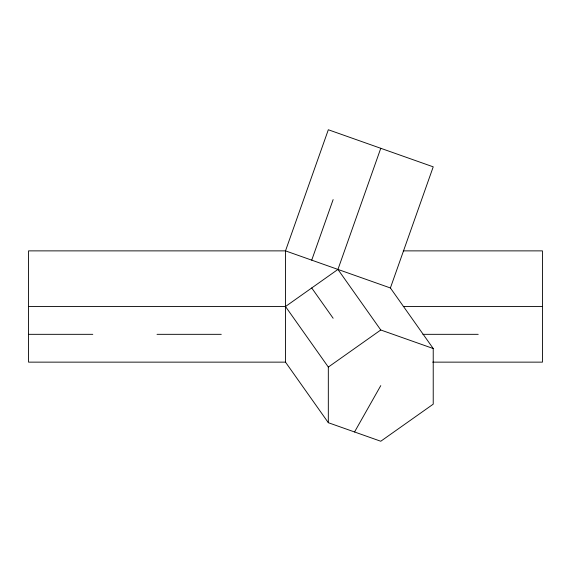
<?xml version="1.0" encoding="UTF-8"?>
<svg xmlns="http://www.w3.org/2000/svg" width="571" height="571" viewBox="0 0 571 571"><rect width="100%" height="100%" fill="white"/><g stroke="black" fill="none" stroke-linecap="round" stroke-linejoin="round"><path stroke-width="0.86" d="M311.723 260.148L333.136 199.586M28.55 306.513L285.5 306.513L337.946 269.419L380.771 148.296M390.4 287.97L433.225 166.839L328.325 129.753L285.5 250.876L285.5 362.142L328.325 422.704L380.771 441.247L433.225 404.161L433.225 348.531L390.4 287.97L285.5 250.876L28.55 250.876L28.55 362.142L285.5 362.142M354.548 431.976L380.771 385.618M328.325 422.704L328.325 367.074L380.771 329.988L433.225 348.531M403.269 250.876L542.45 250.876L542.45 362.142L432.711 362.142M403.269 306.513L542.45 306.513M28.55 334.328L92.787 334.328M157.025 334.328L221.262 334.328M422.897 334.328L478.212 334.328M337.946 269.419L380.771 329.988M311.723 287.97L333.136 318.247M285.5 306.513L328.325 367.074"/></g></svg>
